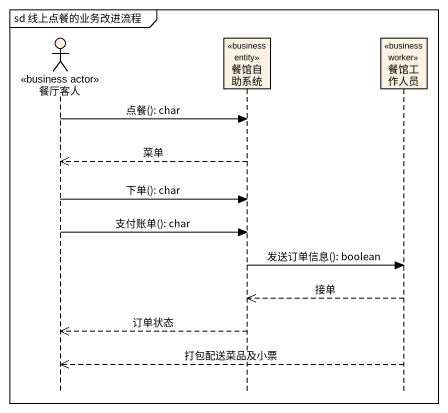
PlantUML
@startuml
mainframe sd 线上点餐的业务改进流程
hide footbox
actor 餐厅客人 <<business actor>> #FCF2E3
participant 餐馆自助系统 <<business entity>>
participant 餐馆工作人员 <<business worker>>

餐厅客人 -> 餐馆自助系统 : 点餐(): char
餐馆自助系统 -->> 餐厅客人 : 菜单
餐厅客人 -> 餐馆自助系统 : 下单(): char
餐厅客人 -> 餐馆自助系统 : 支付账单(): char
餐馆自助系统 -> 餐馆工作人员 : 发送订单信息(): boolean
餐馆工作人员 -->> 餐馆自助系统 : 接单
餐馆自助系统 -->> 餐厅客人 : 订单状态
餐馆工作人员 -->> 餐厅客人 : 打包配送菜品及小票
@enduml
